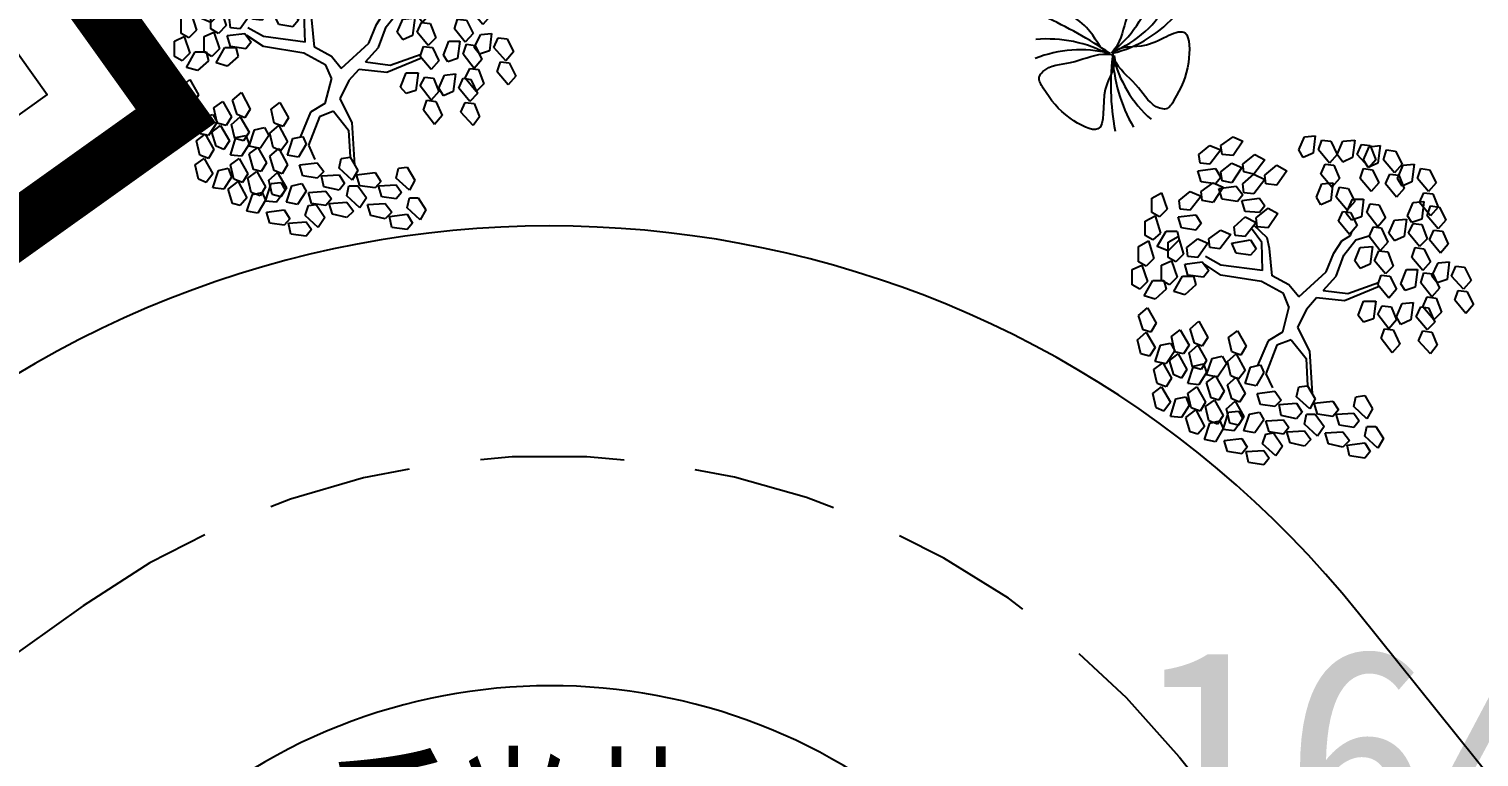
# Model space of a CAD drawing. Extents: x -809667 to 586099, y 3084146 to 3634412.
# Drawn here: x 381973.93 to 381986.54, y 3085709.83 to 3085716.16 of the extents above; entities that cross this region are included whole.
import ezdxf

# ---------------------------------------------------------------- set-up
doc = ezdxf.new("R2010")
doc.units = 0
doc.header["$LTSCALE"] = 0.5
doc.header["$PDSIZE"] = 0.2
doc.linetypes.add('DASHED', pattern=[0.75, 0.5, -0.25])
doc.layers.get('0').update_dxf_attribs({"linetype": 'CONTINUOUS'})
doc.layers.get('Defpoints').update_dxf_attribs({"linetype": 'CONTINUOUS'})
for name, color, linetype in [('DIM_ELEV', 3, 'CONTINUOUS'), ('DIM_LEAD', 3, 'CONTINUOUS'), ('PUB_DIM', 3, 'CONTINUOUS'), ('乔木', 84, 'CONTINUOUS'), ('建筑', 7, 'CONTINUOUS'), ('绿化图层', 84, 'CONTINUOUS'), ('道路', 4, 'CONTINUOUS')]:
    doc.layers.add(name, color=color, linetype=linetype)
doc.styles.add('-宋体', font='', dxfattribs={"width": 0.6})
doc.styles.add('_TCH_DIM_T3', font='SIMPLEX', dxfattribs={"width": 0.705882, "bigfont": 'GBCBIG'})
doc.styles.add('宋体', font='')
doc.styles.get('-宋体').set_extended_font_data('NSimSun')
doc.styles.get('宋体').set_extended_font_data('SimSun')
doc.dimstyles.new('_TCH_ARCH&&1', dxfattribs={"dimtxt": 1.4875, "dimasz": 0.5, "dimexe": 1.25, "dimexo": 1.5, "dimgap": 0.63125, "dimtad": 1, "dimdec": 1, "dimzin": 0, "dimdsep": 46, "dimtxsty": '_TCH_DIM_T3', "dimblk": 'ARCHTICK', "dimcen": 0.09, "dimclrt": 7, "dimazin": 2, "dimtfac": 1, "dimtdec": 1, "dimtix": 1, "dimtmove": 2, "dimatfit": 3, "dimfxl": 0, "dimtolj": 1, "dimtzin": 0, "dimarcsym": 0})

# ---------------------------------------------------------------- blocks, each defined once
blk = doc.blocks.new('幌伞枫')
at = {"layer": '乔木', "color": 0}
for p, q in [((-677.5, 936.5), (-604.1, 995.3)), ((-604.1, 995.3), (-530.7, 965.9)), ((-530.7, 995.3), (-449.9, 1054)), ((-523.3, 936.5), (-530.7, 995.3)), ((-449.9, 1054), (-383.9, 1024.6)), ((-383.9, 1024.6), (-449.9, 929.2)), ((-9.5, 965.9), (27.2, 1054)), ((27.2, 1054), (100.6, 1061.3)), ((100.6, 1061.3), (85.9, 943.9)), ((122.6, 965.9), (144.7, 1032)), ((144.7, 1032), (203.4, 1024.6)), ((203.4, 1024.6), (247.4, 936.5)), ((247.4, 936.5), (284.1, 1024.6)), ((284.1, 1024.6), (364.9, 1032)), ((364.9, 1032), (350.2, 914.5)), ((379.5, 936.5), (408.9, 1002.6)), ((408.9, 1002.6), (467.6, 995.3)), ((423.6, 899.8), (460.3, 987.9)), ((460.3, 987.9), (533.7, 995.3)), ((467.6, 995.3), (504.3, 899.8)), ((533.7, 995.3), (519, 877.8)), ((-670.1, 877.8), (-677.5, 936.5)), ((-604.1, 870.5), (-670.1, 877.8)), ((-530.7, 965.9), (-604.1, 870.5)), ((-530.7, 819.1), (-457.3, 877.8)), ((-449.9, 929.2), (-523.3, 936.5)), ((-457.3, 877.8), (-391.2, 848.5)), ((-383.9, 870.5), (-303.1, 936.5)), ((-237, 899.8), (-310.4, 804.4)), ((-303.1, 936.5), (-237, 899.8)), ((19.9, 914.5), (-9.5, 965.9)), ((85.9, 943.9), (19.9, 914.5)), ((196, 877.8), (122.6, 965.9)), ((247.4, 936.5), (196, 877.8)), ((284.1, 885.2), (247.4, 936.5)), ((350.2, 914.5), (284.1, 885.2)), ((460.3, 848.5), (379.5, 936.5)), ((453, 848.5), (423.6, 899.8)), ((519, 877.8), (453, 848.5)), ((504.3, 899.8), (460.3, 848.5)), ((555.7, 899.8), (577.7, 965.9)), ((629.1, 811.8), (555.7, 899.8)), ((577.7, 965.9), (636.5, 958.6)), ((636.5, 958.6), (680.5, 870.5)), ((-684.8, 826.4), (-567.4, 841.1)), ((-662.8, 753), (-684.8, 826.4)), ((-567.4, 841.1), (-530.7, 782.4)), ((-530.7, 782.4), (-567.4, 738.4)), ((-523.3, 760.4), (-530.7, 819.1)), ((-391.2, 848.5), (-457.3, 745.7)), ((-376.5, 819.1), (-383.9, 870.5)), ((-383.9, 738.4), (-310.4, 804.4)), ((-310.4, 804.4), (-376.5, 819.1)), ((-310.4, 804.4), (-237, 767.7)), ((-237, 797.1), (-156.3, 863.1)), ((-229.7, 738.4), (-237, 797.1)), ((-156.3, 863.1), (-90.2, 826.4)), ((-90.2, 826.4), (-156.3, 731)), ((137.3, 804.4), (166.7, 870.5)), ((210.7, 716.3), (137.3, 804.4)), ((166.7, 870.5), (225.4, 863.1)), ((225.4, 863.1), (262.1, 775.1)), ((401.6, 775.1), (423.6, 841.1)), ((423.6, 841.1), (482.3, 833.8)), ((482.3, 833.8), (526.4, 745.7)), ((570.4, 738.4), (599.8, 804.4)), ((599.8, 804.4), (658.5, 797.1)), ((680.5, 870.5), (629.1, 811.8)), ((651.1, 775.1), (687.8, 863.1)), ((658.5, 797.1), (695.2, 709)), ((687.8, 863.1), (761.3, 870.5)), ((761.3, 870.5), (746.6, 753)), ((783.3, 775.1), (805.3, 841.1)), ((805.3, 841.1), (864, 833.8)), ((864, 833.8), (908.1, 745.7)), ((-993.1, 642.9), (-927, 679.6)), ((-927, 679.6), (-890.3, 569.5)), ((-809.6, 628.2), (-736.2, 687)), ((-736.2, 687), (-662.8, 657.6)), ((-567.4, 738.4), (-662.8, 753)), ((-662.8, 687), (-582, 745.7)), ((-655.4, 628.2), (-662.8, 687)), ((-582, 745.7), (-516, 716.3)), ((-516, 716.3), (-582, 613.6)), ((-545.3, 709), (-427.9, 723.7)), ((-523.3, 635.6), (-545.3, 709)), ((-457.3, 745.7), (-523.3, 760.4)), ((-427.9, 723.7), (-383.9, 665)), ((-376.5, 679.6), (-383.9, 738.4)), ((-310.4, 672.3), (-376.5, 679.6)), ((-237, 767.7), (-310.4, 672.3)), ((-156.3, 731), (-229.7, 738.4)), ((108, 650.3), (144.7, 738.4)), ((144.7, 738.4), (218.1, 745.7)), ((218.1, 745.7), (203.4, 628.2)), ((262.1, 775.1), (210.7, 716.3)), ((240.1, 650.3), (262.1, 716.3)), ((262.1, 716.3), (320.8, 709)), ((320.8, 709), (364.9, 620.9)), ((475, 687), (401.6, 775.1)), ((526.4, 745.7), (475, 687)), ((643.8, 650.3), (570.4, 738.4)), ((695.2, 709), (643.8, 650.3)), ((680.5, 723.7), (651.1, 775.1)), ((746.6, 753), (680.5, 723.7)), ((856.7, 687), (783.3, 775.1)), ((798, 613.6), (827.3, 679.6)), ((827.3, 679.6), (886, 672.3)), ((908.1, 745.7), (856.7, 687)), ((-993.1, 547.5), (-993.1, 642.9)), ((-802.3, 569.5), (-809.6, 628.2)), ((-662.8, 657.6), (-736.2, 562.2)), ((-582, 613.6), (-655.4, 628.2)), ((-420.6, 620.9), (-523.3, 635.6)), ((-383.9, 665), (-420.6, 620.9)), ((-391.2, 628.2), (-273.7, 642.9)), ((-369.2, 554.8), (-391.2, 628.2)), ((-273.7, 642.9), (-237, 591.5)), ((-237, 591.5), (-273.7, 547.5)), ((137.3, 598.9), (108, 650.3)), ((203.4, 628.2), (137.3, 598.9)), ((313.5, 562.2), (240.1, 650.3)), ((306.1, 540.2), (350.2, 635.6)), ((364.9, 620.9), (313.5, 562.2)), ((350.2, 635.6), (423.6, 635.6)), ((423.6, 635.6), (408.9, 518.1)), ((445.6, 547.5), (467.6, 606.2)), ((467.6, 606.2), (526.4, 598.9)), ((526.4, 598.9), (570.4, 510.8)), ((717.2, 525.5), (753.9, 613.6)), ((753.9, 613.6), (827.3, 620.9)), ((871.4, 525.5), (798, 613.6)), ((827.3, 620.9), (812.6, 503.5)), ((849.3, 525.5), (871.4, 591.5)), ((871.4, 591.5), (930.1, 584.2)), ((922.7, 584.2), (871.4, 525.5)), ((886, 672.3), (922.7, 584.2)), ((930.1, 584.2), (974.1, 496.1)), ((-1037.1, 488.8), (-971.1, 525.5)), ((-1037.1, 393.4), (-1037.1, 488.8)), ((-941.7, 518.1), (-993.1, 547.5)), ((-971.1, 525.5), (-934.4, 408)), ((-890.3, 569.5), (-941.7, 518.1)), ((-816.9, 518.1), (-699.5, 532.8)), ((-794.9, 444.7), (-816.9, 518.1)), ((-736.2, 562.2), (-802.3, 569.5)), ((-699.5, 532.8), (-662.8, 474.1)), ((-442.6, 452.1), (-369.2, 518.1)), ((-273.7, 547.5), (-369.2, 554.8)), ((-369.2, 518.1), (-295.8, 481.4)), ((-295.8, 510.8), (-215, 576.9)), ((-288.4, 452.1), (-295.8, 510.8)), ((-215, 576.9), (-149, 540.2)), ((-149, 540.2), (-215, 444.7)), ((254.8, 488.8), (284.1, 554.8)), ((328.2, 400.7), (254.8, 488.8)), ((284.1, 554.8), (335.5, 547.5)), ((342.8, 496.1), (306.1, 540.2)), ((335.5, 547.5), (379.5, 459.4)), ((408.9, 518.1), (342.8, 496.1)), ((519, 452.1), (445.6, 547.5)), ((570.4, 510.8), (519, 452.1)), ((592.4, 408), (629.1, 496.1)), ((629.1, 496.1), (709.9, 503.5)), ((709.9, 503.5), (695.2, 386)), ((746.6, 481.4), (717.2, 525.5)), ((812.6, 503.5), (746.6, 481.4)), ((922.7, 437.4), (849.3, 525.5)), ((974.1, 496.1), (922.7, 437.4)), ((-985.8, 364), (-1037.1, 393.4)), ((-934.4, 408), (-985.8, 364)), ((-956.4, 320), (-897.7, 422.7)), ((-897.7, 422.7), (-824.3, 422.7)), ((-824.3, 422.7), (-809.6, 364)), ((-699.5, 430.1), (-794.9, 444.7)), ((-662.8, 474.1), (-699.5, 430.1)), ((-611.4, 371.3), (-530.7, 430.1)), ((-464.6, 400.7), (-538, 305.3)), ((-530.7, 430.1), (-464.6, 400.7)), ((-435.2, 393.4), (-442.6, 452.1)), ((-369.2, 386), (-435.2, 393.4)), ((-295.8, 481.4), (-369.2, 386)), ((-256.9, 345.9), (-327.2, 440.6)), ((-221.9, 376.9), (-310.5, 462.2)), ((-215, 444.7), (-288.4, 452.1)), ((276.8, 356.7), (335.5, 393.4)), ((379.5, 459.4), (328.2, 400.7)), ((335.5, 393.4), (344, 418.8)), ((372.2, 364), (467.6, 393.4)), ((460.3, 386), (489.7, 452.1)), ((489.7, 452.1), (541, 444.7)), ((541, 444.7), (585.1, 349.3)), ((629.1, 356.7), (592.4, 408)), ((724.5, 408), (753.9, 474.1)), ((798, 320), (724.5, 408)), ((753.9, 474.1), (812.6, 466.8)), ((812.6, 466.8), (849.3, 371.3)), ((864, 364), (893.4, 430.1)), ((893.4, 430.1), (952.1, 422.7)), ((952.1, 422.7), (988.8, 334.6)), ((-1081.2, 320), (-1015.1, 356.7)), ((-1081.2, 217.2), (-1081.2, 320)), ((-1015.1, 356.7), (-978.4, 239.2)), ((-883, 290.6), (-956.4, 320)), ((-883, 349.3), (-816.9, 386)), ((-809.6, 364), (-883, 290.6)), ((-883, 246.5), (-883, 349.3)), ((-816.9, 386), (-780.2, 268.6)), ((-758.2, 312.6), (-684.8, 371.3)), ((-750.9, 253.9), (-758.2, 312.6)), ((-684.8, 371.3), (-618.7, 342)), ((-618.7, 342), (-684.8, 246.5)), ((-604.1, 312.6), (-611.4, 371.3)), ((-538, 305.3), (-604.1, 312.6)), ((-457.3, 342), (-332.5, 364)), ((-427.9, 275.9), (-457.3, 342)), ((-332.5, 364), (-295.8, 305.3)), ((-295.8, 305.3), (-332.5, 261.2)), ((-251.7, 158.5), (-256.9, 345.9)), ((-206.4, 307), (-221.9, 376.9)), ((-188.4, 124.2), (-206.4, 307)), ((225.4, 275.9), (276.8, 356.7)), ((291.5, 261.2), (372.2, 364)), ((364.9, 224.5), (401.6, 312.6)), ((401.6, 312.6), (482.3, 320)), ((533.7, 290.6), (460.3, 386)), ((482.3, 320), (467.6, 202.5)), ((585.1, 349.3), (533.7, 290.6)), ((695.2, 386), (629.1, 356.7)), ((746.6, 246.5), (768.6, 312.6)), ((768.6, 312.6), (827.3, 305.3)), ((849.3, 371.3), (798, 320)), ((827.3, 305.3), (871.4, 217.2)), ((937.4, 275.9), (864, 364)), ((988.8, 334.6), (937.4, 275.9)), ((-1125.2, 165.8), (-1059.2, 195.2)), ((-1029.8, 187.8), (-1081.2, 217.2)), ((-1059.2, 195.2), (-1022.5, 85.1)), ((-978.4, 239.2), (-1029.8, 187.8)), ((-927, 195.2), (-861, 224.5)), ((-927, 92.4), (-927, 195.2)), ((-831.6, 217.2), (-883, 246.5)), ((-861, 224.5), (-824.3, 114.4)), ((-780.2, 268.6), (-831.6, 217.2)), ((-772.9, 202.5), (-655.4, 217.2)), ((-750.9, 129.1), (-772.9, 202.5)), ((-684.8, 246.5), (-750.9, 253.9)), ((-655.4, 217.2), (-611.4, 158.5)), ((-530.7, 129.1), (-640.8, 202.5)), ((-530.7, 195.2), (-633.4, 253.9)), ((-251.7, 158.5), (-530.7, 195.2)), ((-332.5, 261.2), (-427.9, 275.9)), ((174, 151.1), (225.4, 275.9)), ((240.1, 121.8), (291.5, 261.2)), ((401.6, 173.1), (364.9, 224.5)), ((467.6, 202.5), (401.6, 173.1)), ((497, 224.5), (526.4, 290.6)), ((570.4, 136.4), (497, 224.5)), ((526.4, 290.6), (585.1, 283.3)), ((585.1, 283.3), (621.8, 187.8)), ((820, 158.5), (746.6, 246.5)), ((871.4, 217.2), (820, 158.5)), ((878.7, 121.8), (922.7, 209.8)), ((922.7, 209.8), (996.1, 217.2)), ((996.1, 217.2), (981.5, 99.7)), ((-1125.2, 63), (-1125.2, 165.8)), ((-824.3, 114.4), (-875.7, 63)), ((-846.3, 19), (-787.6, 121.8)), ((-787.6, 121.8), (-714.2, 121.8)), ((-648.1, 114.4), (-750.9, 129.1)), ((-714.2, 121.8), (-699.5, 63)), ((-611.4, 158.5), (-648.1, 114.4)), ((-259.1, 85.1), (-530.7, 129.1)), ((-75.6, 63), (-188.4, 124.2)), ((-9.5, -17.7), (174, 151.1)), ((152, 26.3), (240.1, 121.8)), ((519, 63), (541, 129.1)), ((541, 129.1), (599.8, 121.8)), ((621.8, 187.8), (570.4, 136.4)), ((599.8, 121.8), (643.8, 33.7)), ((673.2, 70.4), (709.9, 165.8)), ((709.9, 165.8), (783.3, 165.8)), ((783.3, 165.8), (768.6, 48.4)), ((805.3, 77.7), (827.3, 143.8)), ((827.3, 143.8), (886, 136.4)), ((915.4, 77.7), (878.7, 121.8)), ((886, 136.4), (930.1, 41)), ((981.5, 99.7), (915.4, 77.7)), ((1010.8, 121.8), (1040.2, 187.8)), ((1091.6, 33.7), (1010.8, 121.8)), ((1040.2, 187.8), (1098.9, 180.5)), ((1098.9, 180.5), (1143, 92.4)), ((-1073.9, 33.7), (-1125.2, 63)), ((-1022.5, 85.1), (-1073.9, 33.7)), ((-1044.5, -10.4), (-985.8, 92.4)), ((-985.8, 92.4), (-912.4, 92.4)), ((-897.7, 33.7), (-971.1, -32.4)), ((-875.7, 63), (-927, 92.4)), ((-912.4, 92.4), (-897.7, 33.7)), ((-772.9, -3), (-846.3, 19)), ((-699.5, 63), (-772.9, -3)), ((-112.3, 4.3), (-259.1, 85.1)), ((-75.6, -83.8), (-112.3, 4.3)), ((-9.5, -17.7), (-75.6, 63)), ((152, 26.3), (318.1, 4.2)), ((294.8, -42.4), (527, 53.4)), ((318.1, 4.2), (524.2, 78.5)), ((592.4, -25), (519, 63)), ((643.8, 33.7), (592.4, -25)), ((702.5, 26.3), (673.2, 70.4)), ((768.6, 48.4), (702.5, 26.3)), ((878.7, -17.7), (805.3, 77.7)), ((930.1, 41), (878.7, -17.7)), ((1032.8, -39.7), (1054.9, 26.3)), ((1054.9, 26.3), (1113.6, 19)), ((1143, 92.4), (1091.6, 33.7)), ((1113.6, 19), (1157.6, -69.1)), ((-1081.2, -142.5), (-1022.5, -91.1)), ((-971.1, -32.4), (-1044.5, -10.4)), ((-1022.5, -91.1), (-963.7, -193.9)), ((-75.6, -83.8), (-119.6, -252.6)), ((-9.5, -17.7), (-9.5, -17.7)), ((-9.5, -17.7), (-9.5, -17.7)), ((-9.5, -17.7), (-9.5, -17.7)), ((-9.5, -17.7), (-9.5, -17.7)), ((-9.5, -17.7), (-9.5, -17.7)), ((-9.5, -17.7), (-9.5, -17.7)), ((-9.5, -17.7), (-9.5, -17.7)), ((-9.5, -17.7), (-9.5, -17.7)), ((-9.5, -17.7), (-9.5, -17.7)), ((-9.5, -17.7), (-9.5, -17.7)), ((-9.5, -17.7), (-9.5, -17.7)), ((-9.5, -17.7), (-9.5, -17.7)), ((-9.5, -17.7), (-9.5, -17.7)), ((-9.5, -17.7), (-9.5, -17.7)), ((-9.5, -17.7), (-9.5, -17.7)), ((-9.5, -17.7), (-9.5, -17.7)), ((-9.5, -17.7), (-9.5, -17.7)), ((-9.5, -17.7), (-9.5, -17.7)), ((-9.5, -17.7), (-9.5, -17.7)), ((-9.5, -17.7), (-9.5, -17.7)), ((-9.5, -17.7), (-9.5, -17.7)), ((-9.5, -17.7), (-9.5, -17.7)), ((-9.5, -17.7), (-9.5, -17.7)), ((-9.5, -17.7), (-9.5, -17.7)), ((-9.5, -17.7), (-9.5, -17.7)), ((-9.5, -17.7), (-9.5, -17.7)), ((-9.5, -17.7), (-9.5, -17.7)), ((-9.5, -17.7), (-9.5, -17.7)), ((-9.5, -17.7), (-9.5, -17.7)), ((-9.5, -17.7), (-9.5, -17.7)), ((-9.5, -17.7), (-9.5, -17.7)), ((-9.5, -17.7), (-9.5, -17.7)), ((-9.5, -17.7), (-9.5, -17.7)), ((-9.5, -17.7), (-9.5, -17.7)), ((-9.5, -17.7), (-9.5, -17.7)), ((-9.5, -17.7), (-9.5, -17.7)), ((-9.5, -17.7), (-9.5, -17.7)), ((-9.5, -17.7), (-9.5, -17.7)), ((-9.5, -17.7), (-9.5, -17.7)), ((-9.5, -17.7), (-9.5, -17.7)), ((41.9, -98.5), (109.5, -21.8)), ((109.5, -21.8), (294.8, -42.4)), ((386.9, -142.5), (423.6, -47.1)), ((423.6, -47.1), (504.3, -47.1)), ((504.3, -47.1), (489.7, -164.5)), ((519, -135.2), (548.4, -76.4)), ((548.4, -76.4), (607.1, -83.8)), ((607.1, -83.8), (643.8, -171.9)), ((643.8, -149.8), (680.5, -61.7)), ((680.5, -61.7), (753.9, -54.4)), ((753.9, -54.4), (739.2, -171.9)), ((775.9, -149.8), (805.3, -83.8)), ((805.3, -83.8), (856.7, -91.1)), ((820, -83.8), (849.3, -17.7)), ((893.4, -171.9), (820, -83.8)), ((849.3, -17.7), (908.1, -25)), ((856.7, -91.1), (900.7, -186.5)), ((908.1, -25), (944.8, -120.5)), ((1106.3, -127.8), (1032.8, -39.7)), ((1157.6, -69.1), (1106.3, -127.8)), ((-1051.8, -237.9), (-1081.2, -142.5)), ((-963.7, -193.9), (-1000.4, -252.6)), ((-736.2, -230.6), (-677.5, -179.2)), ((-677.5, -179.2), (-618.7, -289.3)), ((41.9, -98.5), (-19.6, -221.3)), ((423.6, -186.5), (386.9, -142.5)), ((489.7, -164.5), (423.6, -186.5)), ((592.4, -230.6), (519, -135.2)), ((643.8, -171.9), (592.4, -230.6)), ((673.2, -201.2), (643.8, -149.8)), ((739.2, -171.9), (673.2, -201.2)), ((849.3, -237.9), (775.9, -149.8)), ((900.7, -186.5), (849.3, -237.9)), ((944.8, -120.5), (893.4, -171.9)), ((-1088.5, -304), (-1029.8, -252.6)), ((-1000.4, -252.6), (-1051.8, -237.9)), ((-1029.8, -252.6), (-971.1, -355.4)), ((-861, -282), (-802.3, -237.9)), ((-839, -384.7), (-861, -282)), ((-802.3, -237.9), (-743.5, -340.7)), ((-706.8, -326), (-736.2, -230.6)), ((-618.7, -289.3), (-655.4, -348)), ((-479.3, -289.3), (-420.6, -245.3)), ((-457.3, -384.7), (-479.3, -289.3)), ((-420.6, -245.3), (-361.8, -348)), ((-119.6, -252.6), (-215, -311.3)), ((-19.6, -221.3), (61.7, -380.2)), ((541, -296.6), (563.1, -230.6)), ((563.1, -230.6), (621.8, -237.9)), ((621.8, -237.9), (665.8, -333.3)), ((790.6, -311.3), (820, -245.3)), ((820, -245.3), (878.7, -252.6)), ((878.7, -252.6), (915.4, -340.7)), ((-1066.5, -399.4), (-1088.5, -304)), ((-971.1, -355.4), (-1007.8, -414.1)), ((-971.1, -450.8), (-934.4, -340.7)), ((-934.4, -340.7), (-868.3, -326)), ((-839, -377.4), (-897.7, -465.5)), ((-868.3, -326), (-839, -377.4)), ((-780.2, -399.4), (-839, -384.7)), ((-743.5, -340.7), (-780.2, -399.4)), ((-743.5, -392.1), (-684.8, -340.7)), ((-655.4, -348), (-706.8, -326)), ((-684.8, -340.7), (-626.1, -443.5)), ((-398.5, -406.7), (-457.3, -384.7)), ((-361.8, -348), (-398.5, -406.7)), ((-215, -311.3), (-285.1, -477)), ((-156.3, -340.7), (-229.7, -531.5)), ((-60.9, -304), (-156.3, -340.7)), ((-60.9, -304), (38.4, -430.7)), ((61.7, -380.2), (79.4, -664.1)), ((614.4, -392.1), (541, -296.6)), ((665.8, -333.3), (614.4, -392.1)), ((871.4, -399.4), (790.6, -311.3)), ((915.4, -340.7), (871.4, -399.4)), ((-1007.8, -414.1), (-1066.5, -399.4)), ((-978.4, -502.2), (-919.7, -458.1)), ((-897.7, -465.5), (-971.1, -450.8)), ((-919.7, -458.1), (-861, -560.9)), ((-875.7, -443.5), (-816.9, -399.4)), ((-846.3, -538.9), (-875.7, -443.5)), ((-816.9, -399.4), (-758.2, -502.2)), ((-750.9, -597.6), (-714.2, -480.2)), ((-721.5, -487.5), (-743.5, -392.1)), ((-714.2, -480.2), (-648.1, -465.5)), ((-626.1, -443.5), (-662.8, -502.2)), ((-648.1, -465.5), (-626.1, -524.2)), ((-626.1, -538.9), (-589.4, -428.8)), ((-589.4, -428.8), (-523.3, -414.1)), ((-494, -465.5), (-552.7, -553.6)), ((-523.3, -414.1), (-494, -465.5)), ((-486.6, -450.8), (-427.9, -399.4)), ((-464.6, -546.2), (-486.6, -450.8)), ((-427.9, -399.4), (-369.2, -509.5)), ((-332.5, -487.5), (-266.4, -472.8)), ((-266.4, -472.8), (-244.4, -524.2)), ((38.4, -430.7), (49.2, -612.3)), ((-956.4, -597.6), (-978.4, -502.2)), ((-861, -560.9), (-897.7, -619.6)), ((-794.9, -560.9), (-846.3, -538.9)), ((-758.2, -502.2), (-794.9, -560.9)), ((-662.8, -502.2), (-721.5, -487.5)), ((-626.1, -524.2), (-677.5, -604.9)), ((-552.7, -553.6), (-626.1, -538.9)), ((-626.1, -590.3), (-567.4, -546.2)), ((-567.4, -546.2), (-508.6, -649)), ((-486.6, -604.9), (-427.9, -553.6)), ((-413.2, -568.2), (-464.6, -546.2)), ((-427.9, -553.6), (-369.2, -663.7)), ((-369.2, -509.5), (-413.2, -568.2)), ((-369.2, -597.6), (-332.5, -487.5)), ((-244.4, -524.2), (-295.8, -612.3)), ((-229.7, -531.5), (-185.7, -627)), ((-985.8, -663.7), (-927, -619.6)), ((-963.7, -759.1), (-985.8, -663.7)), ((-897.7, -619.6), (-956.4, -597.6)), ((-927, -619.6), (-868.3, -722.4)), ((-677.5, -604.9), (-750.9, -597.6)), ((-750.9, -663.7), (-692.2, -619.6)), ((-728.9, -759.1), (-750.9, -663.7)), ((-692.2, -619.6), (-633.4, -722.4)), ((-596.7, -693), (-626.1, -590.3)), ((-508.6, -649), (-545.3, -707.7)), ((-457.3, -700.4), (-486.6, -604.9)), ((-369.2, -663.7), (-405.9, -722.4)), ((-295.8, -612.3), (-369.2, -597.6)), ((-288.4, -663.7), (-171, -649)), ((-266.4, -737.1), (-288.4, -663.7)), ((-171, -649), (-126.9, -707.7)), ((-24.2, -685.7), (-9.5, -619.6)), ((-9.5, -619.6), (49.2, -612.3)), ((49.2, -612.3), (100.6, -700.4)), ((372.2, -685.7), (430.9, -678.3)), ((430.9, -678.3), (482.3, -766.4)), ((-912.4, -781.1), (-963.7, -759.1)), ((-868.3, -722.4), (-912.4, -781.1)), ((-868.3, -817.8), (-831.6, -700.4)), ((-831.6, -700.4), (-765.6, -685.7)), ((-743.5, -744.4), (-794.9, -825.2)), ((-765.6, -685.7), (-743.5, -744.4)), ((-765.6, -825.2), (-699.5, -773.8)), ((-670.1, -781.1), (-728.9, -759.1)), ((-699.5, -773.8), (-640.8, -883.9)), ((-633.4, -722.4), (-670.1, -781.1)), ((-633.4, -751.7), (-574.7, -707.7)), ((-611.4, -847.2), (-633.4, -751.7)), ((-545.3, -707.7), (-596.7, -693)), ((-574.7, -707.7), (-516, -810.5)), ((-494, -766.4), (-435.2, -715)), ((-471.9, -861.9), (-494, -766.4)), ((-405.9, -722.4), (-457.3, -700.4)), ((-435.2, -715), (-376.5, -817.8)), ((-171, -751.7), (-266.4, -737.1)), ((-126.9, -707.7), (-171, -751.7)), ((-141.6, -737.1), (-24.2, -729.7)), ((-126.9, -810.5), (-141.6, -737.1)), ((63.9, -766.4), (-24.2, -685.7)), ((-24.2, -729.7), (12.5, -788.5)), ((100.6, -700.4), (63.9, -766.4)), ((93.3, -729.7), (218.1, -715)), ((115.3, -803.1), (93.3, -729.7)), ((218.1, -715), (254.8, -773.8)), ((254.8, -773.8), (218.1, -817.8)), ((357.5, -751.7), (372.2, -685.7)), ((445.6, -832.5), (357.5, -751.7)), ((482.3, -766.4), (445.6, -832.5)), ((-794.9, -825.2), (-868.3, -817.8)), ((-736.2, -920.6), (-765.6, -825.2)), ((-640.8, -972), (-604.1, -861.9)), ((-552.7, -869.2), (-611.4, -847.2)), ((-604.1, -861.9), (-538, -847.2)), ((-516, -810.5), (-552.7, -869.2)), ((-538, -847.2), (-516, -898.6)), ((-516, -905.9), (-479.3, -788.5)), ((-479.3, -788.5), (-413.2, -781.1)), ((-413.2, -876.5), (-471.9, -861.9)), ((-383.9, -832.5), (-442.6, -913.2)), ((-413.2, -781.1), (-383.9, -832.5)), ((-376.5, -817.8), (-413.2, -876.5)), ((-376.5, -913.2), (-339.8, -803.1)), ((-339.8, -803.1), (-273.7, -788.5)), ((-244.4, -839.8), (-303.1, -927.9)), ((-273.7, -788.5), (-244.4, -839.8)), ((-229.7, -847.2), (-112.3, -839.8)), ((-207.7, -920.6), (-229.7, -847.2)), ((-24.2, -832.5), (-126.9, -810.5)), ((-112.3, -839.8), (-75.6, -891.2)), ((12.5, -788.5), (-24.2, -832.5)), ((27.2, -869.2), (41.9, -803.1)), ((115.3, -949.9), (27.2, -869.2)), ((41.9, -803.1), (100.6, -803.1)), ((100.6, -803.1), (159.3, -883.9)), ((218.1, -817.8), (115.3, -803.1)), ((240.1, -803.1), (357.5, -795.8)), ((262.1, -876.5), (240.1, -803.1)), ((357.5, -795.8), (394.2, -847.2)), ((394.2, -847.2), (357.5, -891.2)), ((-684.8, -935.3), (-736.2, -920.6)), ((-640.8, -883.9), (-684.8, -935.3)), ((-516, -898.6), (-567.4, -986.6)), ((-442.6, -913.2), (-516, -905.9)), ((-508.6, -979.3), (-391.2, -964.6)), ((-391.2, -964.6), (-354.5, -1023.3)), ((-303.1, -927.9), (-376.5, -913.2)), ((-251.7, -1001.3), (-229.7, -935.3)), ((-229.7, -935.3), (-178.3, -927.9)), ((-112.3, -935.3), (-207.7, -920.6)), ((-178.3, -927.9), (-119.6, -1016)), ((-75.6, -891.2), (-112.3, -935.3)), ((-90.2, -920.6), (27.2, -913.2)), ((-68.2, -994), (-90.2, -920.6)), ((27.2, -913.2), (71.3, -972)), ((159.3, -883.9), (115.3, -949.9)), ((166.7, -927.9), (284.1, -920.6)), ((188.7, -1001.3), (166.7, -927.9)), ((357.5, -891.2), (262.1, -876.5)), ((284.1, -920.6), (328.2, -979.3)), ((430.9, -949.9), (445.6, -883.9)), ((519, -1030.7), (430.9, -949.9)), ((445.6, -883.9), (504.3, -883.9)), ((504.3, -883.9), (555.7, -964.6)), ((555.7, -964.6), (519, -1030.7)), ((-567.4, -986.6), (-640.8, -972)), ((-486.6, -1052.7), (-508.6, -979.3)), ((-391.2, -1067.4), (-486.6, -1052.7)), ((-354.5, -1023.3), (-391.2, -1067.4)), ((-361.8, -1052.7), (-244.4, -1045.4)), ((-347.2, -1126.1), (-361.8, -1052.7)), ((-163.6, -1082.1), (-251.7, -1001.3)), ((-244.4, -1045.4), (-207.7, -1096.7)), ((-119.6, -1016), (-163.6, -1082.1)), ((27.2, -1016), (-68.2, -994)), ((71.3, -972), (27.2, -1016)), ((284.1, -1023.3), (188.7, -1001.3)), ((328.2, -979.3), (284.1, -1023.3)), ((313.5, -1008.7), (430.9, -994)), ((328.2, -1082.1), (313.5, -1008.7)), ((430.9, -994), (467.6, -1052.7)), ((467.6, -1052.7), (430.9, -1096.7)), ((-244.4, -1140.8), (-347.2, -1126.1)), ((-207.7, -1096.7), (-244.4, -1140.8)), ((430.9, -1096.7), (328.2, -1082.1))]:
    blk.add_line(p, q, dxfattribs=at)
blk = doc.blocks.new('白玉兰')
at = {"color": 0}
for centre, radius, start, end in [((-1261, 1665), 2054, 309.3934, 347.1655), ((-713, 1844), 1941, 291.8214, 332.6346), ((-4729, -6984), 8429, 56.1879, 65.279), ((-478, 2077), 2115, 283.2993, 320.8528), ((-1148, -2037), 2310, 61.625, 95.1491), ((-559, -2135), 2214, 76.7033, 111.4018), ((4371, -556), 4392, 172.1708, 190.6677), ((2827, 107), 2821, 182.2544, 209.8868), ((2146, 475), 2185, 193.3063, 228.4107)]:
    blk.add_arc(centre, radius, start, end, dxfattribs=at)
for points in [[(-33, 16), (-233, 73), (-342, 562), (-1254, 922), (-425, 1375), (-33, 1392), (376, 1386), (477, 1091), (236, 716), (185, 277), (29, 67), (-7, 18)], [(8, 31), (155, 177), (635, 34), (1395, 653), (1385, -291), (1209, -641), (1004, -995), (697, -939), (487, -546), (129, -287), (22, -49), (-3, 7)], [(36, -22), (99, -220), (-250, -580), (-51, -1540), (-885, -1095), (-1114, -777), (-1334, -432), (-1142, -186), (-697, -181), (-301, 17), (-41, 2), (21, -1)]]:
    blk.add_open_spline(points, degree=3, knots=[0, 0, 0, 0, 621.989778, 1340.944545, 1869.007736, 2592.427455, 2798.699245, 2915.827596, 3435.261502, 4029.77129, 4212.300518, 4212.300518, 4212.300518, 4212.300518], dxfattribs=at)
blk = doc.blocks.new('_ArchTick')
at = {"color": 0, "linetype": 'ByBlock', "const_width": 0.4}
blk.add_lwpolyline([(-0.5, -0.5), (0.5, 0.5)], dxfattribs=at)
blk = doc.blocks.new('*D93')
at = {"layer": 'Defpoints', "color": 0, "linetype": 'Continuous', "transparency": 16777216}
for p in [(381981.146, 3085734.625), (381981.931, 3085733.525), (381949.217, 3085710.162)]:
    blk.add_point(p, dxfattribs=at)
at = {"layer": 'PUB_DIM', "color": 0, "linetype": 'Continuous', "lineweight": -2, "transparency": 16777216}
for p, q in [((381981.059, 3085734.746), (381980.419, 3085735.642)), ((381948.432, 3085711.261), (381981.146, 3085734.625)), ((381948.345, 3085711.383), (381947.705, 3085712.279))]:
    blk.add_line(p, q, dxfattribs=at)
at = {"layer": 'PUB_DIM', "color": 0, "linetype": 'Continuous', "lineweight": -2, "transparency": 16777216, "xscale": 0.5, "yscale": 0.5, "zscale": 0.5}
for p, rotation in [((381981.146, 3085734.625), 35.532985640752), ((381948.432, 3085711.261), 215.532985640752)]:
    blk.add_blockref('_ArchTick', p, dxfattribs=dict(at, rotation=rotation))
at = {"layer": 'PUB_DIM', "color": 7, "linetype": 'Continuous', "transparency": 16777216, "insert": (381963.99, 3085724.062), "char_height": 1.4875, "attachment_point": 5, "rotation": 35.533, "style": '_TCH_DIM_T3'}
blk.add_mtext('\\A1;40.2', dxfattribs=at)

msp = doc.modelspace()

# ---------------------------------------------------------------- linework, layer by layer
at = {"layer": '建筑', "linetype": 'Continuous', "const_width": 0.5, "flags": 128}
msp.add_lwpolyline([(381946.388, 3085714.115), (381979.092, 3085737.471), (381987.355, 3085725.922), (381974.334, 3085716.623), (381975.206, 3085715.403), (381972.602, 3085713.543), (381971.73, 3085714.764), (381957.245, 3085704.419), (381958.116, 3085703.198), (381955.512, 3085701.338)], close=True, dxfattribs=at)
at = {"layer": '建筑', "linetype": 'Continuous', "flags": 128}
msp.add_lwpolyline([(381947.504, 3085713.929), (381978.916, 3085736.362), (381986.239, 3085726.108), (381973.218, 3085716.81), (381974.09, 3085715.589), (381972.788, 3085714.659), (381971.916, 3085715.88), (381956.129, 3085704.605), (381957, 3085703.384), (381955.698, 3085702.454)], close=True, dxfattribs=at)
at = {"layer": '道路', "color": 1, "linetype": 'DASHED', "ltscale": 5}
for p, q in [((381974.401, 3085711.141), (381948.134, 3085692.383)), ((381985.804, 3085707.489), (381983.929, 3085709.825))]:
    msp.add_line(p, q, dxfattribs=at)
at = {"layer": '道路', "linetype": 'Continuous', "flags": 128}
for points in [[(381940.617, 3085689.511), (381981.365, 3085694.166, 0.590353), (381987.363, 3085708.74), (381985.489, 3085711.077, 0.397913), (381973.238, 3085712.769), (381957.238, 3085701.342, -0.467402), (381943.873, 3085704.816), (381942.065, 3085708.637, -0.362953), (381944.001, 3085716.086), (381970.891, 3085735.29), (381967.404, 3085740.172)], [(381984.244, 3085706.237), (381982.369, 3085708.574, 0.397913), (381975.563, 3085709.514), (381961.876, 3085699.739, 0.774175), (381963.265, 3085696.124), (381980.911, 3085698.14, 0.590353), (381984.244, 3085706.237)]]:
    msp.add_lwpolyline(points, format="xyb", dxfattribs=at)
at = {"layer": '道路', "color": 1, "linetype": 'DASHED', "ltscale": 5}
msp.add_arc((381978.469, 3085705.445), 7, 38.74, 125.533, dxfattribs=at)

# ---------------------------------------------------------------- block references
at = {"layer": '乔木', "xscale": 0.0013, "yscale": 0.0013, "zscale": 0.0013}
for p in [(381976.658, 3085715.839), (381984.983, 3085713.851)]:
    msp.add_blockref('幌伞枫', p, dxfattribs=at)
at = {"layer": '绿化图层', "color": 8, "linetype": 'Continuous', "xscale": 0.0004880798049271107, "yscale": 0.0004880798049271107, "zscale": 0.04880798235096967}
msp.add_blockref('白玉兰', (381983.346, 3085715.939), dxfattribs=at)

# ---------------------------------------------------------------- texts
at = {"layer": 'DIM_ELEV', "color": 7, "linetype": 'Continuous', "style": '宋体'}
msp.add_text('164.80', height=1.8882, dxfattribs=at).set_placement((381983.555, 3085708.884))
at = {"layer": 'DIM_LEAD', "color": 7, "linetype": 'Continuous', "style": '-宋体', "width": 0.6}
msp.add_text('采光井', height=1.3217, dxfattribs=at).set_placement((381976.523, 3085708.41))

# ---------------------------------------------------------------- dimensions: what is measured, and where the dimension line sits
at = {"layer": 'PUB_DIM', "linetype": 'Continuous'}
dim = msp.add_aligned_dim(p1=(381949.217, 3085710.162), p2=(381981.931, 3085733.525), distance=1.351, dimstyle='_TCH_ARCH&&1', dxfattribs=at)
dim.commit()
dim.dimension.update_dxf_attribs({"geometry": '*D93', "text_midpoint": (381963.99, 3085724.062)})

doc.saveas('drawing.dxf')
